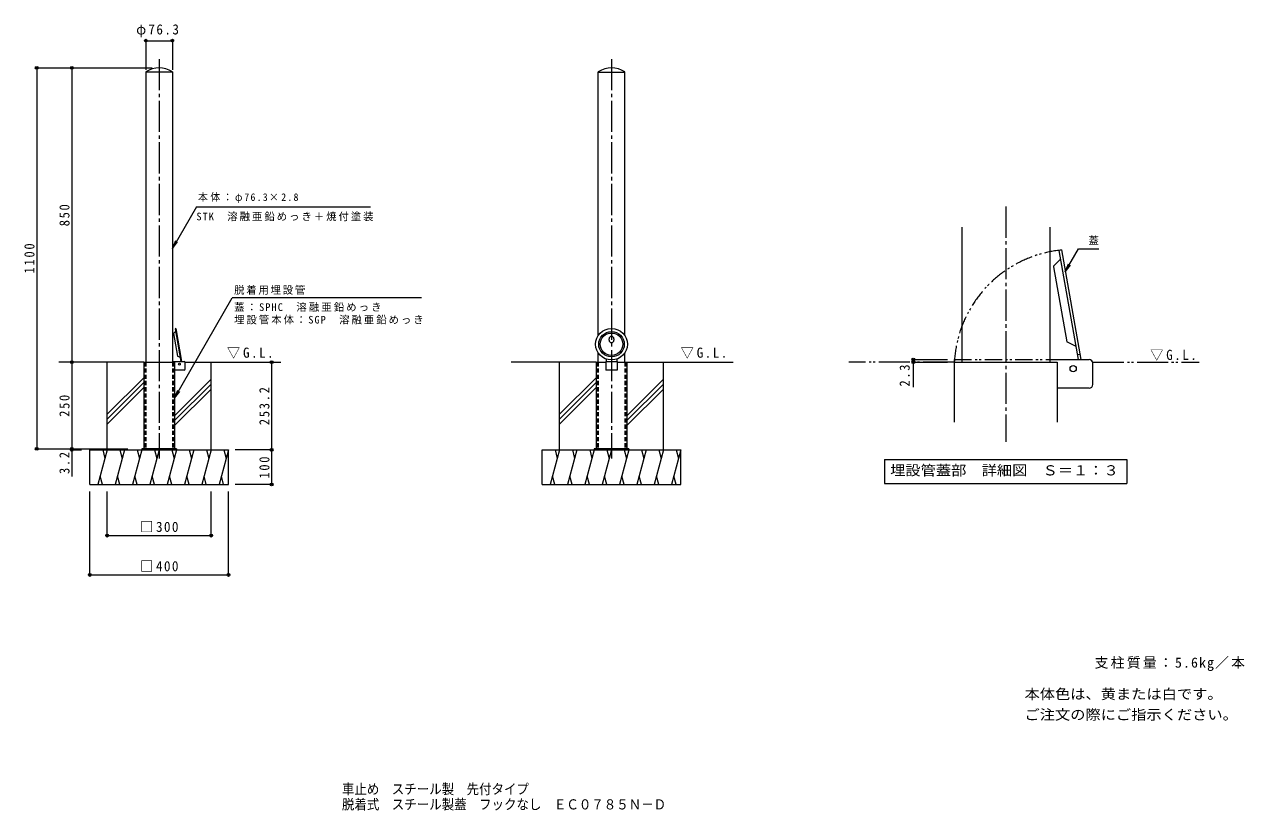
# Model space of a CAD drawing. Units: millimetres at full size, sheet at 1:10, with parts at other scales. Extents: x -1695 to 1828, y -1371 to 899.
import ezdxf
from ezdxf.enums import TextEntityAlignment as Align

# ---------------------------------------------------------------- set-up
doc = ezdxf.new("R2010")
doc.units = ezdxf.units.MM
doc.header["$LTSCALE"] = 10
doc.header["$PDMODE"] = 32
doc.header["$PDSIZE"] = 8
for name, pattern in [('CHAIN2', [12, 9, -1, 1, -1]), ('DASHED1', [1.8, 1.2, -0.6]), ('DOUBLE_CHAIN1', [8.8, 5, -1, 0.6, -0.6, 0.6, -1]), ('DOUBLE_CHAIN2', [12.8, 9, -1, 0.6, -0.6, 0.6, -1])]:
    doc.linetypes.add(name, pattern=pattern)
for name, color, linetype, lineweight in [('3-0', 7, 'CHAIN2', 9), ('3-1', 4, 'Continuous', 9), ('3-2', 3, 'Continuous', 9), ('3-4', 7, 'Continuous', 9), ('3-5', 7, 'Continuous', 9), ('3-6', 6, 'DOUBLE_CHAIN2', 5), ('C-0', 7, 'CHAIN2', 9), ('C-1', 2, 'Continuous', 9), ('C-2', 3, 'Continuous', 9), ('C-4', 7, 'Continuous', 9), ('C-5', 7, 'Continuous', 9), ('C-6', 6, 'Continuous', 5)]:
    doc.layers.add(name, color=color, linetype=linetype, lineweight=lineweight)
doc.layers.add('F-5_F-5ﾚｲﾔ', color=2, linetype='Continuous')
doc.styles.add('ＭＳ ゴシック', font='')
doc.styles.get('ＭＳ ゴシック').set_extended_font_data('MS Gothic')

msp = doc.modelspace()

# ---------------------------------------------------------------- linework, layer by layer
at = {"layer": '3-0'}
msp.add_line((1138.35, 373.01), (1138.35, -306.67), dxfattribs=at)
at = {"layer": '3-1'}
for p, q in [((1299.17, 247.77), (1291.62, 246.44)), ((1299.17, 247.77), (1355, -68.86)), ((1296.14, 220.83), (1275.99, 200.69)), ((1291.62, 246.44), (1347.22, -68.86)), ((1275.99, 200.69), (1276.27, 199.12)), ((1276.27, 199.12), (1314.54, -17.91)), ((1340.36, -29.95), (1314.54, -17.91)), ((1352.42, -54.23), (1344.87, -55.56))]:
    msp.add_line(p, q, dxfattribs=at)
at = {"layer": '3-1', "linetype": 'DOUBLE_CHAIN1'}
for p, q in [((989.8, -68.86), (1310.64, -68.86)), ((989.8, -68.86), (989.8, -76.52)), ((989.8, -76.52), (1286.9, -76.52))]:
    msp.add_line(p, q, dxfattribs=at)
at = {"layer": '3-1', "color": 2}
for p, q in [((1265.52, -68.86), (1379.18, -68.86)), ((989.8, -76.52), (989.8, -249.1)), ((989.8, -76.52), (1286.9, -76.52)), ((1286.9, -76.52), (1286.9, -249.1)), ((1389.85, -140.95), (1389.85, -78.86)), ((1379.27, -151.52), (1286.9, -151.52))]:
    msp.add_line(p, q, dxfattribs=at)
at = {"layer": '3-1'}
msp.add_circle((1333.18, -94.86), 9, dxfattribs=at)
at = {"layer": '3-1', "linetype": 'DOUBLE_CHAIN1'}
msp.add_arc((1333.18, -94.86), 343.82, 95.66313, 176.94379, dxfattribs=at)
at = {"layer": '3-1', "color": 2}
for centre, start, end in [((1379.1, -79.52), 0.47024, 89.52976), ((1379.18, -140.86), 270.47024, 359.52976)]:
    msp.add_arc(centre, 10.67, start, end, dxfattribs=at)
at = {"layer": '3-2'}
for p, q in [((1011.18, 313.16), (1011.18, -76.52)), ((1265.52, 313.16), (1265.52, -76.52))]:
    msp.add_line(p, q, dxfattribs=at)
at = {"layer": '3-4'}
for p, q in [((868.55, -68.86), (969.8, -68.86)), ((871.55, -68.86), (871.55, -148.59)), ((868.55, -76.53), (969.85, -76.53))]:
    msp.add_line(p, q, dxfattribs=at)
for p in [(871.55, -68.86), (871.55, -76.53)]:
    msp.add_point(p, dxfattribs=at)
at = {"layer": '3-5'}
for p, q in [((1310.38, 184.2), (1348.78, 250.72)), ((1348.78, 250.72), (1407.15, 250.72)), ((1310.38, 184.2), (1319.95, 207.3)), ((1310.38, 184.2), (1325.6, 204.04)), ((788.78, -357.02), (788.78, -427.02)), ((788.78, -357.02), (1487.92, -357.02)), ((1487.92, -357.02), (1487.92, -427.02)), ((788.78, -427.02), (1487.92, -427.02))]:
    msp.add_line(p, q, dxfattribs=at)
at = {"layer": '3-6'}
for p, q in [((989.8, -76.52), (685.11, -76.52)), ((1389.59, -76.52), (1696.87, -76.52))]:
    msp.add_line(p, q, dxfattribs=at)
at = {"layer": 'C-0'}
for p, q in [((-1306.34, 798.48), (-1306.34, -354.72)), ((0, 798.48), (0, -354.72))]:
    msp.add_line(p, q, dxfattribs=at)
at = {"layer": 'C-1', "color": 4}
for p, q in [((-1259.01, 12.68), (-1265.05, 6.64)), ((-1258.1, 20.77), (-1260.36, 20.37)), ((-1260.36, 20.37), (-1243.72, -74.02)), ((-1258.1, 20.77), (-1241.38, -74.02)), ((-7, -12.73), (-7, -8.73)), ((7, -8.73), (7, -12.73)), ((-1245.74, -62.55), (-1253.49, -58.94)), ((-1242.12, -69.84), (-1244.39, -70.24)), ((-15, -67.29), (-15, -74.02)), ((15, -67.29), (15, -74.02))]:
    msp.add_line(p, q, dxfattribs=at)
at = {"layer": 'C-1'}
for p, q in [((-1350.91, -76.52), (-1261.78, -76.52)), ((-1350.91, -76.52), (-1350.91, -326.52)), ((-1268.19, -74.02), (-1234.09, -74.02)), ((-1261.78, -76.52), (-1261.78, -326.52)), ((-1234.07, -99.02), (-1261.78, -99.02)), ((-1230.89, -95.85), (-1230.89, -77.22)), ((-44.56, -76.52), (-44.56, -326.52)), ((-44.56, -76.52), (-16.3, -76.52)), ((-16.3, -74.02), (-16.3, -99.02)), ((16.3, -99.02), (-16.3, -99.02)), ((16.3, -76.52), (44.56, -76.52)), ((44.56, -76.52), (44.56, -326.52)), ((-1318.34, -326.52), (-1318.34, -329.72)), ((-1294.34, -326.52), (-1294.34, -329.72)), ((-1256.34, -326.52), (-1256.34, -329.72)), ((-12, -326.52), (-12, -329.72)), ((12, -326.52), (12, -329.72)), ((50, -326.52), (50, -329.72))]:
    msp.add_line(p, q, dxfattribs=at)
at = {"layer": 'C-1', "linetype": 'DASHED1'}
for p, q in [((-1346.89, -76.52), (-1346.89, -326.52)), ((-1265.79, -76.52), (-1265.79, -326.52)), ((-40.55, -76.52), (-40.55, -326.52)), ((40.55, -76.52), (40.55, -326.52))]:
    msp.add_line(p, q, dxfattribs=at)
at = {"layer": 'C-1', "color": 4}
msp.add_lwpolyline([(-1265.05, 6.64), (-1264.97, 6.17), (-1253.49, -58.94)], dxfattribs=at)
at = {"layer": 'C-1'}
for points in [[(-16.3, -74.02), (16.3, -74.02), (16.3, -99.02)], [(-1256.34, -326.52), (-1356.34, -326.52), (-1356.34, -329.72)], [(50, -326.52), (-50, -326.52), (-50, -329.72)]]:
    msp.add_lwpolyline(points, dxfattribs=at)
at = {"layer": 'C-1', "color": 4}
msp.add_circle((-1247.89, -82.02), 2.7, dxfattribs=at)
for centre, start, end in [((0, -8.73), 90, 180), ((0, -12.73), 180, 270), ((0, -8.73), 0, 90), ((0, -12.73), 270, 0)]:
    msp.add_arc(centre, 7, start, end, dxfattribs=at)
at = {"layer": 'C-1'}
for centre, start, end in [((-1234.09, -77.22), 0, 90), ((-1234.09, -95.82), 270.47024, 359.52976)]:
    msp.add_arc(centre, 3.2, start, end, dxfattribs=at)
at = {"layer": 'C-1', "color": 4}
for major_axis in [(46, 0), (37, 0), (32.82, 0)]:
    msp.add_ellipse((0, -24.5), major_axis=major_axis, ratio=0.984, dxfattribs=at)
at = {"layer": 'C-2'}
for p, q in [((-1344.49, 761.82), (-1344.49, -76.52)), ((-1268.19, 760.48), (-1344.49, 760.48)), ((-1268.19, 761.82), (-1268.19, -76.52)), ((-38.15, 0.79), (-38.15, 761.82)), ((-38.15, 760.48), (38.15, 760.48)), ((38.15, 0.79), (38.15, 761.82)), ((-38.15, -76.52), (-38.15, -49.79)), ((38.15, -76.52), (38.15, -49.79))]:
    msp.add_line(p, q, dxfattribs=at)
at = {"layer": 'C-2', "linetype": 'DASHED1'}
for p, q in [((-1344.49, -76.52), (-1344.49, -326.52)), ((-1268.19, -76.52), (-1268.19, -326.52)), ((-38.15, -76.52), (-38.15, -326.52)), ((38.15, -76.52), (38.15, -326.52))]:
    msp.add_line(p, q, dxfattribs=at)
at = {"layer": 'C-2'}
for centre in [(-1306.34, 705.23), (0, 705.23)]:
    msp.add_arc(centre, 68.24, 56.01092, 123.98908, dxfattribs=at)
at = {"layer": 'C-4'}
for p, q in [((-1344.49, 854.74), (-1344.49, 767.22)), ((-1344.49, 851.74), (-1268.19, 851.74)), ((-1268.19, 854.74), (-1268.19, 767.22)), ((-1662.96, 773.48), (-1326.34, 773.48)), ((-1659.96, 773.48), (-1659.96, -326.52)), ((-1558.77, 773.48), (-1558.77, -76.52)), ((-1558.77, -76.52), (-1558.77, -406.62)), ((-981.42, -76.52), (-981.42, -329.72)), ((-1662.96, -326.52), (-1396.34, -326.52)), ((-1561.77, -329.72), (-1530.88, -329.72)), ((-978.42, -329.72), (-1086.34, -329.72)), ((-981.42, -329.72), (-981.42, -429.72)), ((-1506.34, -693.62), (-1506.34, -449.72)), ((-1456.34, -580.03), (-1456.34, -449.72)), ((-1156.34, -580.03), (-1156.34, -449.72)), ((-1106.34, -693.62), (-1106.34, -449.72)), ((-978.42, -429.72), (-1086.34, -429.72)), ((-1456.34, -577.03), (-1156.34, -577.03)), ((-1506.34, -690.62), (-1106.34, -690.62))]:
    msp.add_line(p, q, dxfattribs=at)
for p in [(-1344.49, 851.74), (-1268.19, 851.74), (-1659.96, 773.48), (-1558.77, 773.48), (-1558.77, -76.52), (-981.42, -76.52), (-1659.96, -326.52), (-1558.77, -326.52), (-1558.77, -329.72), (-981.42, -329.72), (-981.42, -429.72), (-1456.34, -577.03), (-1156.34, -577.03), (-1506.34, -690.62), (-1106.34, -690.62)]:
    msp.add_point(p, dxfattribs=at)
at = {"layer": 'C-5'}
for p, q in [((-1198.67, 371.88), (-696.17, 371.88)), ((-1268.13, 251.57), (-1252.91, 271.4)), ((-1261.78, -180.67), (-1095.48, 108.95)), ((-548.7, 108.95), (-1095.48, 108.95)), ((-1261.78, -180.67), (-1252.27, -157.55)), ((-1261.78, -180.67), (-1246.61, -160.8))]:
    msp.add_line(p, q, dxfattribs=at)
msp.add_lwpolyline([(-1198.67, 371.88), (-1268.13, 251.57), (-1258.56, 274.67)], dxfattribs=at)
at = {"layer": 'C-6'}
for p, q in [((-1350.91, -76.52), (-1596.17, -76.52)), ((-1456.34, -329.72), (-1456.34, -76.52)), ((-1230.97, -76.52), (-955.32, -76.52)), ((-1156.34, -329.72), (-1156.34, -76.52)), ((-44.56, -76.52), (-289.83, -76.52)), ((-150, -329.72), (-150, -76.52)), ((44.56, -76.52), (351.02, -76.52)), ((150, -329.72), (150, -76.52)), ((-1350.91, -121.28), (-1456.34, -226.72)), ((-1350.91, -135.42), (-1456.34, -240.86)), ((-1156.34, -125.6), (-1261.78, -231.03)), ((-1156.34, -139.74), (-1261.78, -245.17)), ((-44.56, -121.28), (-150, -226.72)), ((-44.56, -135.42), (-150, -240.86)), ((150, -125.6), (44.56, -231.03)), ((150, -139.74), (44.56, -245.17)), ((-1350.91, -149.56), (-1456.34, -255)), ((-1156.34, -153.88), (-1261.78, -259.32)), ((-44.56, -149.56), (-150, -255)), ((150, -153.88), (44.56, -259.32)), ((-1506.34, -329.72), (-1106.34, -329.72)), ((-1506.34, -429.72), (-1506.34, -329.72)), ((-1456.34, -329.72), (-1483.14, -429.72)), ((-1469.39, -329.72), (-1462.87, -354.07)), ((-1406.34, -329.72), (-1433.14, -429.72)), ((-1419.39, -329.72), (-1412.87, -354.07)), ((-1356.34, -329.72), (-1383.14, -429.72)), ((-1369.39, -329.72), (-1362.87, -354.07)), ((-1306.34, -329.72), (-1333.14, -429.72)), ((-1319.39, -329.72), (-1312.87, -354.07)), ((-1256.34, -329.72), (-1283.14, -429.72)), ((-1269.39, -329.72), (-1262.87, -354.07)), ((-1206.34, -329.72), (-1233.14, -429.72)), ((-1219.39, -329.72), (-1212.87, -354.07)), ((-1156.34, -329.72), (-1183.14, -429.72)), ((-1169.39, -329.72), (-1162.87, -354.07)), ((-1106.34, -329.72), (-1133.14, -429.72)), ((-1119.39, -329.72), (-1112.87, -354.07)), ((-1106.34, -429.72), (-1106.34, -329.72)), ((-200, -329.72), (200, -329.72)), ((-200, -429.72), (-200, -329.72)), ((-150, -329.72), (-176.79, -429.72)), ((-163.05, -329.72), (-156.52, -354.07)), ((-100, -329.72), (-126.79, -429.72)), ((-113.05, -329.72), (-106.52, -354.07)), ((-50, -329.72), (-76.79, -429.72)), ((-63.05, -329.72), (-56.52, -354.07)), ((0, -329.72), (-26.79, -429.72)), ((-13.05, -329.72), (-6.52, -354.07)), ((50, -329.72), (23.21, -429.72)), ((36.95, -329.72), (43.48, -354.07)), ((100, -329.72), (73.21, -429.72)), ((86.95, -329.72), (93.48, -354.07)), ((150, -329.72), (123.21, -429.72)), ((136.95, -329.72), (143.48, -354.07)), ((200, -329.72), (173.21, -429.72)), ((186.95, -329.72), (193.48, -354.07)), ((200, -429.72), (200, -329.72)), ((-1470.09, -429.72), (-1476.61, -405.37)), ((-1420.09, -429.72), (-1426.61, -405.37)), ((-1370.09, -429.72), (-1376.61, -405.37)), ((-1320.09, -429.72), (-1326.61, -405.37)), ((-1270.09, -429.72), (-1276.61, -405.37)), ((-1220.09, -429.72), (-1226.61, -405.37)), ((-1170.09, -429.72), (-1176.61, -405.37)), ((-1120.09, -429.72), (-1126.61, -405.37)), ((-163.75, -429.72), (-170.27, -405.37)), ((-113.75, -429.72), (-120.27, -405.37)), ((-63.75, -429.72), (-70.27, -405.37)), ((-13.75, -429.72), (-20.27, -405.37)), ((36.25, -429.72), (29.73, -405.37)), ((86.25, -429.72), (79.73, -405.37)), ((136.25, -429.72), (129.73, -405.37)), ((186.25, -429.72), (179.73, -405.37)), ((-1506.34, -429.72), (-1106.34, -429.72)), ((-200, -429.72), (200, -429.72))]:
    msp.add_line(p, q, dxfattribs=at)

# ---------------------------------------------------------------- texts
at = {"layer": '3-4', "color": 2, "insert": (861.55, -146.63), "char_height": 29.33, "attachment_point": 7, "rotation": 90, "style": 'ＭＳ ゴシック'}
msp.add_mtext('\\T1.27;\\W0.9;2.3', dxfattribs=at)
at = {"layer": '3-5', "style": 'ＭＳ ゴシック'}
msp.add_text('蓋', height=21.99, dxfattribs=at).set_placement((1377.15, 257.38), align=Align.BOTTOM_LEFT)
at = {"layer": '3-5', "color": 2, "style": 'ＭＳ ゴシック', "width": 1.1}
msp.add_text('埋設管蓋部\u3000詳細図\u3000Ｓ＝１：３', height=29.33, dxfattribs=at).set_placement((804.74, -412.02), align=Align.BOTTOM_LEFT)
at = {"layer": '3-5', "color": 2, "insert": (1555.5, -72.44), "char_height": 29.33, "attachment_point": 7, "style": 'ＭＳ ゴシック'}
msp.add_mtext('\\T1.22;\\W0.95;▽G.L.', dxfattribs=at)
at = {"layer": 'C-4', "color": 2, "char_height": 29.33, "attachment_point": 7, "style": 'ＭＳ ゴシック'}
for s, insert in [('\\T1.22;\\W0.95;φ76.3', (-1372.59, 861.74)), ('\\T1.21;\\W0.95;□300', (-1361.34, -567.03)), ('\\T1.21;\\W0.95;□400', (-1361.34, -680.62))]:
    msp.add_mtext(s, dxfattribs=dict(at, insert=insert))
at = {"layer": 'C-4', "color": 2, "char_height": 29.33, "attachment_point": 7, "rotation": 90, "style": 'ＭＳ ゴシック'}
for s, insert in [('\\T1.27;\\W0.9;850', (-1564.77, 315.98)), ('\\T1.28;\\W0.9;1100', (-1665.96, 179.73)), ('\\T1.27;\\W0.9;250', (-1564.77, -234.02)), ('\\T1.28;\\W0.9;253.2', (-987.42, -258.12)), ('\\T1.27;\\W0.9;3.2', (-1564.77, -399.18)), ('\\T1.27;\\W0.9;100', (-987.42, -412.22))]:
    msp.add_mtext(s, dxfattribs=dict(at, insert=insert))
at = {"layer": 'C-5', "color": 2, "style": 'ＭＳ ゴシック', "width": 1.1}
for s, p in [('本体色は、黄または白です。', (1192.64, -1057.84)), ('ご注文の際にご指示ください。', (1192.64, -1117.31))]:
    msp.add_text(s, height=29.33, dxfattribs=at).set_placement(p, align=Align.BOTTOM_LEFT)
at = {"layer": 'C-5', "char_height": 21.99, "attachment_point": 7, "style": 'ＭＳ ゴシック'}
for s, insert in [('\\T1.25;\\W0.95;本体：φ76.3×2.8', (-1194.19, 383.1)), ('\\T1.19;STK\u3000溶融亜鉛めっき＋焼付塗装', (-1198.67, 330.58)), ('\\T1.17;脱着用埋設管', (-1089.77, 118.35)), ('\\T1.2;蓋：SPHC\u3000溶融亜鉛めっき', (-1089.77, 69.05)), ('\\T1.19;埋設管本体：SGP\u3000溶融亜鉛めっき', (-1089.77, 32.73))]:
    msp.add_mtext(s, dxfattribs=dict(at, insert=insert))
at = {"layer": 'C-5', "color": 2, "char_height": 29.33, "attachment_point": 7, "style": 'ＭＳ ゴシック'}
for s, insert in [('\\T1.22;\\W0.95;▽G.L.', (-1110.47, -66.15)), ('\\T1.22;\\W0.95;▽G.L.', (199.63, -66.15)), ('\\T1.16;支柱質量：5.6kg／本', (1395.14, -967.84))]:
    msp.add_mtext(s, dxfattribs=dict(at, insert=insert))
at = {"layer": 'F-5_F-5ﾚｲﾔ', "style": 'ＭＳ ゴシック', "width": 0.9}
for s, p in [('車止め\u3000スチール製\u3000先付タイプ', (-778.5, -1332)), ('脱着式\u3000スチール製蓋\u3000フックなし\u3000ＥＣ０７８５Ｎ－Ｄ', (-778.5, -1376.28))]:
    msp.add_text(s, height=29.33, dxfattribs=at).set_placement(p, align=Align.BOTTOM_LEFT)

doc.saveas('drawing.dxf')
